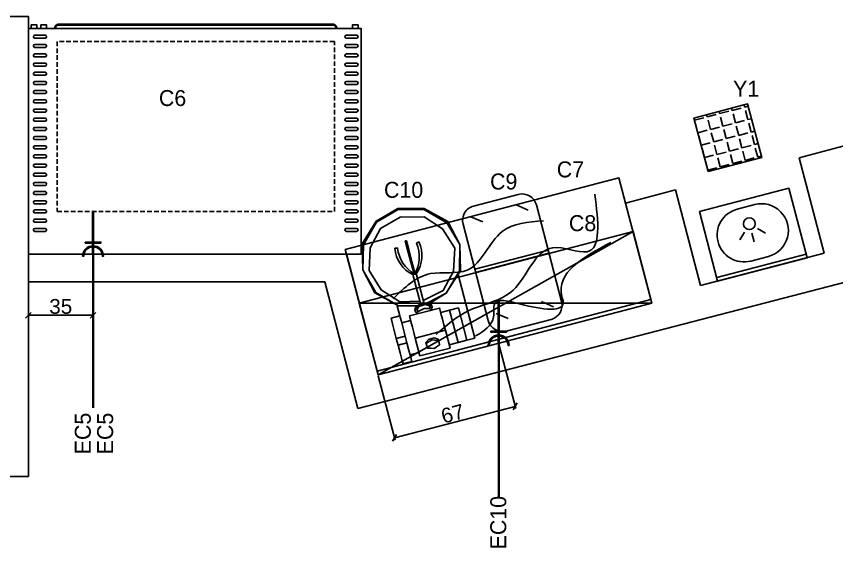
# Model space of a CAD drawing. Header units: millimetres. Extents: x 63882 to 85892, y -58394 to -53173.
# Drawn here: x 70401.2 to 70844.8, y -55427.4 to -55139.9 of the extents above; entities that cross this region are included whole.
import ezdxf
from ezdxf.enums import TextEntityAlignment as Align

# ---------------------------------------------------------------- set-up
doc = ezdxf.new("R2010")
doc.units = ezdxf.units.MM
doc.header["$LTSCALE"] = 5
doc.linetypes.add('DASHED', pattern=[0.75, 0.5, -0.25])
doc.linetypes.add('HIDDENX2', pattern=[19.049999999999997, 12.7, -6.35])
doc.layers.add('ELEKTRİK', color=10, linetype='Continuous')
doc.layers.add('S2000-002 Çizgi', color=7, linetype='Continuous')
doc.layers.add('ELK', color=1, linetype='Continuous', lineweight=35)
doc.styles.get("Standard").update_dxf_attribs({"font": 'arial.ttf'})
doc.styles.add('TAKSİM', font='GOTHIC.TTF', dxfattribs={"height": 20})
doc.dimstyles.new('OLCU50', dxfattribs={"dimtxt": 8, "dimasz": 3, "dimexe": 1.25, "dimexo": 0.625, "dimtad": 1, "dimdec": 0, "dimtxsty": 'Standard', "dimblk": 'OBLIQUE', "dimcen": 2.5, "dimclrd": 256, "dimclre": 251, "dimclrt": 25, "dimadec": 0, "dimazin": 0, "dimtfac": 1, "dimtdec": 0, "dimtmove": 0, "dimatfit": 3, "dimldrblk": 'OBLIQUE', "dimfxl": 1, "dimarcsym": 0})

# ---------------------------------------------------------------- blocks, each defined once
blk = doc.blocks.new('A$C65ED232B')
at = {"layer": 'S2000-002 Çizgi', "linetype": 'ByBlock', "flags": 128}
for points in [[(77.32487262263203, 42.72327071159543), (72.88334490650777, 57.82446494642044), (58.67045621490797, 72.96795944520908), (39.12773426395688, 77.40948716133424), (19.58501231300579, 72.96795944520908), (5.329823357442364, 57.82446494642044), (-9.9019071058e-06, 38.23944273150664), (5.329823357442364, 19.58502632378167), (19.58501231300579, 4.441531824993035), (39.12773426395688, 4.1088678699e-06), (20.47331785623101, 5.32983736821825), (6.218128900667579, 19.58502632378167), (0.8882956413181091, 38.23944273150664), (6.218128900667579, 57.82446494642044), (20.47331785623101, 72.03735363802116), (39.12773426395688, 77.40948716133424), (58.67045621490797, 72.03735363802116), (72.88334490650777, 57.82446494642044), (76.43656707940863, 41.83496516837021)], [(7.106434443892794, 38.23944273150664), (11.54796216001705, 56.04785385997094), (24.02654002913187, 67.595825921896), (40.9043453504073, 72.96795944520908), (57.78215067168275, 67.595825921896), (70.21842827683211, 56.04785385997094)], [(86.25022831884598, 57.82446494642044), (86.25022831884598, 56.93615940319614)], [(112.0110890723717, 57.82446494642044), (112.0110890723717, 56.93615940319614)], [(112.0110890723717, 56.93615940319614), (104.0163391833466, 56.93615940319614), (94.24497820787107, 56.93615940319614), (86.25022831884598, 56.93615940319614)], [(112.0110890723717, 56.93615940319614), (104.0163391833466, 56.93615940319614), (94.24497820787107, 56.93615940319614), (86.25022831884598, 56.93615940319614)], [(76.43656707940863, 38.23944273150664), (77.32487262263203, 40.90435936118228), (78.21317816585724, 43.61157625482064), (80.87809479553289, 44.49988179804495), (79.10148370908244, 44.49988179804495), (77.32487262263203, 43.61157625482064), (76.43656707940863, 40.90435936118228), (75.54826153618342, 38.23944273150664)], [(82.6547058819833, 31.13299838570674), (80.87809479553289, 33.79791501538239), (79.98978925230767, 38.23944273150664), (80.87809479553289, 41.83496516837021), (82.6547058819833, 44.49988179804495)], [(81.7664003387581, 43.61157625482064), (80.87809479553289, 44.49988179804495)], [(82.6547058819833, 25.80316512635636), (83.54301142520853, 25.80316512635636), (87.13853386207118, 25.80316512635636), (91.58006157819545, 25.80316512635636), (96.02158929432152, 25.80316512635636), (100.4631170104458, 25.80316512635636), (100.4631170104458, 49.82971505739533), (114.6760057020474, 49.82971505739533), (100.4631170104458, 49.82971505739533), (96.02158929432152, 49.82971505739533), (91.58006157819545, 49.82971505739533), (87.13853386207118, 49.82971505739533), (83.54301142520853, 49.82971505739533), (82.6547058819833, 49.82971505739533)], [(100.4631170104458, 49.82971505739533), (96.02158929432152, 49.82971505739533), (91.58006157819545, 49.82971505739533), (87.13853386207118, 49.82971505739533), (83.54301142520853, 49.82971505739533), (82.6547058819833, 49.82971505739533), (82.6547058819833, 25.80316512635636), (83.54301142520853, 25.80316512635636), (87.13853386207118, 25.80316512635636), (91.58006157819545, 25.80316512635636), (96.02158929432152, 25.80316512635636), (100.4631170104458, 25.80316512635636)], [(114.6760057020474, 25.80316512635636), (114.6760057020474, 49.82971505739533)], [(70.21842827683211, 21.3616374102312), (57.78215067168275, 9.813665348306131), (40.9043453504073, 4.441531824993035), (24.02654002913187, 9.813665348306131), (11.54796216001705, 21.3616374102312), (7.106434443892794, 38.23944273150664), (7.106434443892794, 39.12774827473186)], [(25.8031511155823, 37.35113718828234), (32.9095954613822, 37.35113718828234), (42.68095643685592, 37.35113718828234), (52.45231741233147, 37.35113718828234), (42.68095643685592, 37.35113718828234), (32.9095954613822, 37.35113718828234), (25.8031511155823, 37.35113718828234), (25.8031511155823, 38.23944273150664)], [(75.54826153618342, 39.12774827473186), (53.34062295555668, 39.12774827473186), (52.45231741233147, 39.12774827473186), (52.45231741233147, 38.23944273150664), (52.45231741233147, 37.35113718828234), (52.45231741233147, 36.46283164505711), (53.34062295555668, 36.46283164505711), (75.54826153618342, 36.46283164505711)], [(75.54826153618342, 37.35113718828234), (75.54826153618342, 38.23944273150664), (76.43656707940863, 34.68622055860669), (77.32487262263203, 32.02130392893196), (79.10148370908244, 31.13299838570674), (80.87809479553289, 31.13299838570674), (78.21317816585724, 32.02130392893196), (77.32487262263203, 34.68622055860669), (76.43656707940863, 38.23944273150664), (76.43656707940863, 37.35113718828234)], [(77.32487262263203, 38.23944273150664), (77.32487262263203, 40.01605381795707), (79.10148370908244, 42.72327071159543), (80.87809479553289, 42.72327071159543)], [(80.87809479553289, 32.90960947215717), (79.10148370908244, 32.90960947215717), (77.32487262263203, 35.57452610183191), (77.32487262263203, 38.23944273150664), (77.32487262263203, 37.35113718828234)], [(79.98978925230767, 38.23944273150664), (79.98978925230767, 37.35113718828234)], [(108.4578668994727, 32.90960947215717), (110.2344779859213, 32.90960947215717), (111.1227835291465, 35.57452610183191), (112.0110890723717, 38.23944273150664), (111.1227835291465, 40.01605381795707), (110.2344779859213, 42.72327071159543), (108.4578668994727, 42.72327071159543), (106.6812558130223, 42.72327071159543), (105.792950269797, 42.72327071159543), (104.0163391833466, 40.01605381795707), (104.0163391833466, 38.23944273150664), (104.0163391833466, 35.57452610183191), (105.792950269797, 32.90960947215717), (106.6812558130223, 32.90960947215717)], [(108.4578668994727, 42.72327071159543), (106.6812558130223, 42.72327071159543), (105.792950269797, 40.01605381795707), (104.9046447265718, 38.23944273150664)], [(106.6812558130223, 32.90960947215717), (105.792950269797, 35.57452610183191), (104.9046447265718, 38.23944273150664), (104.9046447265718, 37.35113718828234)], [(76.43656707940863, 33.79791501538239), (72.88334490650777, 19.58502632378167), (58.67045621490797, 5.32983736821825), (39.12773426395688, 4.1088678699e-06), (58.67045621490797, 4.441531824993035), (72.88334490650777, 19.58502632378167), (76.43656707940863, 32.90960947215717)], [(80.87809479553289, 31.13299838570674), (81.7664003387581, 32.02130392893196)], [(80.87809479553289, 18.69672078055646), (81.7664003387581, 18.69672078055646), (85.36192277562077, 18.69672078055646), (90.69175603497204, 18.69672078055646), (96.90989483754677, 18.69672078055646), (102.2397280968962, 18.69672078055646), (108.4578668994727, 18.69672078055646), (113.7877001588222, 18.69672078055646), (116.4526167884978, 18.69672078055646), (117.3409223317212, 18.69672078055646), (116.4526167884978, 18.69672078055646), (113.7877001588222, 18.69672078055646), (108.4578668994727, 18.69672078055646), (102.2397280968962, 18.69672078055646)], [(96.90989483754677, 11.59027643475656), (96.90989483754677, 18.69672078055646), (90.69175603497204, 18.69672078055646), (85.36192277562077, 18.69672078055646), (81.7664003387581, 18.69672078055646), (80.87809479553289, 18.69672078055646), (80.87809479553289, 11.59027643475656), (81.7664003387581, 11.59027643475656), (85.36192277562077, 11.59027643475656), (90.69175603497204, 11.59027643475656), (96.90989483754677, 11.59027643475656), (102.2397280968962, 11.59027643475656), (108.4578668994727, 11.59027643475656), (113.7877001588222, 11.59027643475656), (116.4526167884978, 11.59027643475656)], [(116.4526167884978, 11.59027643475656), (113.7877001588222, 11.59027643475656), (108.4578668994727, 11.59027643475656), (102.2397280968962, 11.59027643475656), (102.2397280968962, 18.69672078055646), (96.90989483754677, 18.69672078055646)], [(117.3409223317212, 11.59027643475656), (117.3409223317212, 18.69672078055646)], [(80.87809479553289, 11.59027643475656), (81.7664003387581, 11.59027643475656), (85.36192277562077, 11.59027643475656), (90.69175603497204, 11.59027643475656), (96.90989483754677, 11.59027643475656), (102.2397280968962, 11.59027643475656)]]:
    blk.add_lwpolyline(points, dxfattribs=at)
for points in [[(61.3353728445818, 70.26074255157073), (112.0110890723717, 70.26074255157073)], [(112.0110890723717, 70.26074255157073), (112.0110890723717, 64.04260374899604)], [(86.25022831884598, 56.93615940319614), (86.25022831884598, 64.04260374899604), (112.0110890723717, 64.04260374899604), (112.0110890723717, 56.93615940319614), (112.0110890723717, 64.04260374899604), (86.25022831884598, 64.04260374899604)], [(86.25022831884598, 56.93615940319614), (86.25022831884598, 57.82446494642044)], [(112.0110890723717, 56.93615940319614), (112.0110890723717, 57.82446494642044)], [(73.77165044973297, 39.12774827473186), (70.21842827683211, 56.04785385997094)], [(86.25022831884598, 49.82971505739533), (86.25022831884598, 56.93615940319614)], [(112.0110890723717, 56.93615940319614), (112.0110890723717, 49.82971505739533)], [(25.8031511155823, 38.23944273150664), (32.9095954613822, 38.23944273150664), (42.68095643685592, 38.23944273150664), (52.45231741233147, 38.23944273150664), (42.68095643685592, 38.23944273150664), (32.9095954613822, 38.23944273150664)], [(70.21842827683211, 21.3616374102312), (73.77165044973297, 36.46283164505711)], [(108.4578668994727, 32.90960947215717), (106.6812558130223, 32.90960947215717)], [(86.25022831884598, 18.69672078055646), (86.25022831884598, 25.80316512635636)], [(114.6760057020474, 25.80316512635636), (100.4631170104458, 25.80316512635636)], [(112.0110890723717, 25.80316512635636), (112.0110890723717, 18.69672078055646)], [(80.87809479553289, 18.69672078055646), (72.88334490650777, 18.69672078055646)], [(117.3409223317212, 11.59027643475656), (116.4526167884978, 11.59027643475656)]]:
    blk.add_lwpolyline(points, close=True, dxfattribs=at)
for points in [[(52.45231741233147, 39.12774827473277), (52.45231741233147, 37.79895979864978, 0.2351338973318638), (29.59733671516915, 45.42856748967915), (29.25715733243851, 47.39942466044612, -0.2698731416371866)], [(52.45231741233147, 36.47017132256678), (52.45231741233147, 37.79895979864978, -0.2351338973318638), (29.59733671516915, 30.1693521076204), (29.25715733243851, 28.19849493685342, 0.2698731416371866)]]:
    blk.add_lwpolyline(points, format="xyb", close=True, dxfattribs=at)
blk = doc.blocks.new('A$C21B26055')
at = {"layer": 'S2000-002 Çizgi'}
for points in [[(2.355243734229589, 178.3346549010748), (2.355243734229589, 175.27026604813), (0.4387005006283289, 175.27026604813), (0.4387005006283289, 178.3346549010748)], [(124.3552437342296, 179.9999902994896), (124.3552437342296, -9.70051041804254e-06), (2.355243734229589, -9.70051041804254e-06), (2.355243734229589, 179.9999902994896)], [(2.3525182819576, 9.789347863668809), (2.3525182819576, 6.724959010723978), (0.4387005006283289, 6.724959010723978), (0.4387005006283289, 9.789347863668809)], [(2.3525182819576, 4.603462459315779), (2.3525182819576, 1.539073606370948), (0.4387005006283289, 1.539073606370948), (0.4387005006283289, 4.603462459315779)]]:
    blk.add_lwpolyline(points, close=True, dxfattribs=at)
for points in [[(5.967048143473221, 171.9818384443934), (5.967048143473221, 177.476465620508)], [(7.594579482582049, 177.476465620508), (7.594579482582049, 171.9818384443934)], [(10.93379869608907, 171.9818384443934), (10.93379869608907, 177.476465620508)], [(12.56133003518335, 177.476465620508), (12.56133003518335, 171.9818384443934)], [(16.10004593306803, 171.9818384443934), (16.10004593306803, 177.476465620508)], [(17.72757727216231, 177.476465620508), (17.72757727216231, 171.9818384443934)], [(21.06679648566933, 171.9818384443934), (21.06679648566933, 177.476465620508)], [(22.6943278247636, 177.476465620508), (22.6943278247636, 171.9818384443934)], [(26.03354703827063, 171.9818384443934), (26.03354703827063, 177.476465620508)], [(27.6610783773649, 177.476465620508), (27.6610783773649, 171.9818384443934)], [(31.00029759088648, 171.9818384443934), (31.00029759088648, 177.476465620508)], [(32.62782892998075, 177.476465620508), (32.62782892998075, 171.9818384443934)], [(35.96704814347322, 171.9818384443934), (35.96704814347322, 177.476465620508)], [(37.59457948258205, 177.476465620508), (37.59457948258205, 171.9818384443934)], [(40.93379869608907, 171.9818384443934), (40.93379869608907, 177.476465620508)], [(42.56133003518335, 177.476465620508), (42.56133003518335, 171.9818384443934)], [(45.90054924869037, 171.9818384443934), (45.90054924869037, 177.476465620508)], [(47.5280805877992, 177.476465620508), (47.5280805877992, 171.9818384443934)], [(50.86729980129167, 171.9818384443934), (50.86729980129167, 177.476465620508)], [(52.49483114038594, 177.476465620508), (52.49483114038594, 171.9818384443934)], [(55.83405035390751, 171.9818384443934), (55.83405035390751, 177.476465620508)], [(57.46158169300179, 177.476465620508), (57.46158169300179, 171.9818384443934)], [(60.80080090650881, 171.9818384443934), (60.80080090650881, 177.476465620508)], [(62.42833224560309, 177.476465620508), (62.42833224560309, 171.9818384443934)], [(65.76755145911011, 171.9818384443934), (65.76755145911011, 177.476465620508)], [(67.39508279820438, 177.476465620508), (67.39508279820438, 171.9818384443934)], [(70.73430201172596, 171.9818384443934), (70.73430201172596, 177.476465620508)], [(72.36183335082023, 177.476465620508), (72.36183335082023, 171.9818384443934)], [(75.7010525643127, 171.9818384443934), (75.7010525643127, 177.476465620508)], [(77.32858390342153, 177.476465620508), (77.32858390342153, 171.9818384443934)], [(80.66780311692855, 171.9818384443934), (80.66780311692855, 177.476465620508)], [(82.29533445602283, 177.476465620508), (82.29533445602283, 171.9818384443934)], [(85.63455366952985, 171.9818384443934), (85.63455366952985, 177.476465620508)], [(87.26208500863868, 177.476465620508), (87.26208500863868, 171.9818384443934)], [(90.60130422213115, 171.9818384443934), (90.60130422213115, 177.476465620508)], [(92.22883556122542, 177.476465620508), (92.22883556122542, 171.9818384443934)], [(95.568054774747, 171.9818384443934), (95.568054774747, 177.476465620508)], [(97.19558611384127, 177.476465620508), (97.19558611384127, 171.9818384443934)], [(100.5348053273483, 171.9818384443934), (100.5348053273483, 177.476465620508)], [(102.1623366664426, 177.476465620508), (102.1623366664426, 171.9818384443934)], [(105.5015558799496, 171.9818384443934), (105.5015558799496, 177.476465620508)], [(107.1290872190439, 177.476465620508), (107.1290872190439, 171.9818384443934)], [(110.4683064325654, 171.9818384443934), (110.4683064325654, 177.476465620508)], [(112.0958377716597, 177.476465620508), (112.0958377716597, 171.9818384443934)], [(5.967048143473221, 9.018142154571251), (5.967048143473221, 3.52351497845666)], [(7.594579482582049, 3.52351497845666), (7.594579482582049, 9.018142154571251)], [(10.93379869608907, 9.018142154571251), (10.93379869608907, 3.52351497845666)], [(12.56133003518335, 3.52351497845666), (12.56133003518335, 9.018142154571251)], [(16.10004593306803, 9.018142154571251), (16.10004593306803, 3.52351497845666)], [(17.72757727216231, 3.52351497845666), (17.72757727216231, 9.018142154571251)], [(21.06679648566933, 9.018142154571251), (21.06679648566933, 3.52351497845666)], [(22.6943278247636, 3.52351497845666), (22.6943278247636, 9.018142154571251)], [(26.03354703827063, 9.018142154571251), (26.03354703827063, 3.52351497845666)], [(27.6610783773649, 3.52351497845666), (27.6610783773649, 9.018142154571251)], [(31.00029759088648, 9.018142154571251), (31.00029759088648, 3.52351497845666)], [(32.62782892998075, 3.52351497845666), (32.62782892998075, 9.018142154571251)], [(35.96704814347322, 9.018142154571251), (35.96704814347322, 3.52351497845666)], [(37.59457948258205, 3.52351497845666), (37.59457948258205, 9.018142154571251)], [(40.93379869608907, 9.018142154571251), (40.93379869608907, 3.52351497845666)], [(42.56133003518335, 3.52351497845666), (42.56133003518335, 9.018142154571251)], [(45.90054924869037, 9.018142154571251), (45.90054924869037, 3.52351497845666)], [(47.5280805877992, 3.52351497845666), (47.5280805877992, 9.018142154571251)], [(50.86729980129167, 9.018142154571251), (50.86729980129167, 3.52351497845666)], [(52.49483114038594, 3.52351497845666), (52.49483114038594, 9.018142154571251)], [(55.83405035390751, 9.018142154571251), (55.83405035390751, 3.52351497845666)], [(57.46158169300179, 3.52351497845666), (57.46158169300179, 9.018142154571251)], [(60.80080090650881, 9.018142154571251), (60.80080090650881, 3.52351497845666)], [(62.42833224560309, 3.52351497845666), (62.42833224560309, 9.018142154571251)], [(65.76755145911011, 9.018142154571251), (65.76755145911011, 3.52351497845666)], [(67.39508279820438, 3.52351497845666), (67.39508279820438, 9.018142154571251)], [(70.73430201172596, 9.018142154571251), (70.73430201172596, 3.52351497845666)], [(72.36183335082023, 3.52351497845666), (72.36183335082023, 9.018142154571251)], [(75.7010525643127, 9.018142154571251), (75.7010525643127, 3.52351497845666)], [(77.32858390342153, 3.52351497845666), (77.32858390342153, 9.018142154571251)], [(80.66780311692855, 9.018142154571251), (80.66780311692855, 3.52351497845666)], [(82.29533445602283, 3.52351497845666), (82.29533445602283, 9.018142154571251)], [(85.63455366952985, 9.018142154571251), (85.63455366952985, 3.52351497845666)], [(87.26208500863868, 3.52351497845666), (87.26208500863868, 9.018142154571251)], [(90.60130422213115, 9.018142154571251), (90.60130422213115, 3.52351497845666)], [(92.22883556122542, 3.52351497845666), (92.22883556122542, 9.018142154571251)], [(95.568054774747, 9.018142154571251), (95.568054774747, 3.52351497845666)], [(97.19558611384127, 3.52351497845666), (97.19558611384127, 9.018142154571251)], [(100.5348053273483, 9.018142154571251), (100.5348053273483, 3.52351497845666)], [(102.1623366664426, 3.52351497845666), (102.1623366664426, 9.018142154571251)], [(105.5015558799496, 9.018142154571251), (105.5015558799496, 3.52351497845666)], [(107.1290872190439, 3.52351497845666), (107.1290872190439, 9.018142154571251)], [(110.4683064325654, 9.018142154571251), (110.4683064325654, 3.52351497845666)], [(112.0958377716597, 3.52351497845666), (112.0958377716597, 9.018142154571251)]]:
    blk.add_lwpolyline(points, dxfattribs=at)
at = {"layer": 'S2000-002 Çizgi', "linetype": 'HIDDENX2', "ltscale": 10}
for points in [[(2.355243734229589, 14.74122991471086), (2.355243734229589, 14.23420537309721), (2.000241253655986, 14.23420537309721, -0.4142135623730946), (0.0002412536559859291, 16.23420537309721), (0.0002412536559859291, 164.7504100466758, -0.4142135623730951), (2.000241253655986, 166.7504100466758), (2.355243734229589, 166.7504100466758), (2.355243734229589, 166.2433855050622)], [(2.355243734229589, 14.74122991471086, -0.472506555550589), (0.5002412536559859, 16.23420537309721), (0.5002412536559859, 164.7504100466758, -0.4725065555507726), (2.355243734229589, 166.2433855050622)]]:
    blk.add_lwpolyline(points, format="xyb", dxfattribs=at)
at = {"layer": 'S2000-002 Çizgi', "linetype": 'DASHED'}
blk.add_lwpolyline([(9.355243734229589, 165.4923077098792), (9.355243734229589, 15.49230770987924), (101.3552437342296, 15.49230770987924), (101.3552437342296, 165.4923077098792)], close=True, dxfattribs=at)
at = {"layer": 'S2000-002 Çizgi'}
for centre, start, end in [((6.780813813034911, 177.476465620508), 0, 180), ((11.74756436563621, 177.476465620508), 0, 180), ((16.91381160260062, 177.476465620508), 0, 180), ((21.88056215521647, 177.476465620508), 0, 180), ((26.84731270781776, 177.476465620508), 0, 180), ((31.81406326041906, 177.476465620508), 0, 180), ((36.78081381303491, 177.476465620508), 0, 180), ((41.74756436563621, 177.476465620508), 0, 180), ((46.71431491823751, 177.476465620508), 0, 180), ((51.68106547085335, 177.476465620508), 0, 180), ((56.6478160234401, 177.476465620508), 0, 180), ((61.61456657605595, 177.476465620508), 0, 180), ((66.58131712865725, 177.476465620508), 0, 180), ((71.54806768125854, 177.476465620508), 0, 180), ((76.5148182338744, 177.476465620508), 0, 180), ((81.48156878647569, 177.476465620508), 0, 180), ((86.44831933907699, 177.476465620508), 0, 180), ((91.41506989169284, 177.476465620508), 0, 180), ((96.38182044427958, 177.476465620508), 0, 180), ((101.3485709968954, 177.476465620508), 0, 180), ((106.3153215494967, 177.476465620508), 0, 180), ((111.282072102098, 177.476465620508), 0, 180), ((6.780813813034911, 171.9818384443934), 180, 0), ((11.74756436563621, 171.9818384443934), 180, 0), ((16.91381160260062, 171.9818384443934), 180, 0), ((21.88056215521647, 171.9818384443934), 180, 0), ((26.84731270781776, 171.9818384443934), 180, 0), ((31.81406326041906, 171.9818384443934), 180, 0), ((36.78081381303491, 171.9818384443934), 180, 0), ((41.74756436563621, 171.9818384443934), 180, 0), ((46.71431491823751, 171.9818384443934), 180, 0), ((51.68106547085335, 171.9818384443934), 180, 0), ((56.6478160234401, 171.9818384443934), 180, 0), ((61.61456657605595, 171.9818384443934), 180, 0), ((66.58131712865725, 171.9818384443934), 180, 0), ((71.54806768125854, 171.9818384443934), 180, 0), ((76.5148182338744, 171.9818384443934), 180, 0), ((81.48156878647569, 171.9818384443934), 180, 0), ((86.44831933907699, 171.9818384443934), 180, 0), ((91.41506989169284, 171.9818384443934), 180, 0), ((96.38182044427958, 171.9818384443934), 180, 0), ((101.3485709968954, 171.9818384443934), 180, 0), ((106.3153215494967, 171.9818384443934), 180, 0), ((111.282072102098, 171.9818384443934), 180, 0), ((6.780813813034911, 9.018142154571251), 0, 180), ((11.74756436563621, 9.018142154571251), 0, 180), ((16.91381160260062, 9.018142154571251), 0, 180), ((21.88056215521647, 9.018142154571251), 0, 180), ((26.84731270781776, 9.018142154571251), 0, 180), ((31.81406326041906, 9.018142154571251), 0, 180), ((36.78081381303491, 9.018142154571251), 0, 180), ((41.74756436563621, 9.018142154571251), 0, 180), ((46.71431491823751, 9.018142154571251), 0, 180), ((51.68106547085335, 9.018142154571251), 0, 180), ((56.6478160234401, 9.018142154571251), 0, 180), ((61.61456657605595, 9.018142154571251), 0, 180), ((66.58131712865725, 9.018142154571251), 0, 180), ((71.54806768125854, 9.018142154571251), 0, 180), ((76.5148182338744, 9.018142154571251), 0, 180), ((81.48156878647569, 9.018142154571251), 0, 180), ((86.44831933907699, 9.018142154571251), 0, 180), ((91.41506989169284, 9.018142154571251), 0, 180), ((96.38182044427958, 9.018142154571251), 0, 180), ((101.3485709968954, 9.018142154571251), 0, 180), ((106.3153215494967, 9.018142154571251), 0, 180), ((111.282072102098, 9.018142154571251), 0, 180), ((6.780813813034911, 3.52351497845666), 180, 0), ((11.74756436563621, 3.52351497845666), 180, 0), ((16.91381160260062, 3.52351497845666), 180, 0), ((21.88056215521647, 3.52351497845666), 180, 0), ((26.84731270781776, 3.52351497845666), 180, 0), ((31.81406326041906, 3.52351497845666), 180, 0), ((36.78081381303491, 3.52351497845666), 180, 0), ((41.74756436563621, 3.52351497845666), 180, 0), ((46.71431491823751, 3.52351497845666), 180, 0), ((51.68106547085335, 3.52351497845666), 180, 0), ((56.6478160234401, 3.52351497845666), 180, 0), ((61.61456657605595, 3.52351497845666), 180, 0), ((66.58131712865725, 3.52351497845666), 180, 0), ((71.54806768125854, 3.52351497845666), 180, 0), ((76.5148182338744, 3.52351497845666), 180, 0), ((81.48156878647569, 3.52351497845666), 180, 0), ((86.44831933907699, 3.52351497845666), 180, 0), ((91.41506989169284, 3.52351497845666), 180, 0), ((96.38182044427958, 3.52351497845666), 180, 0), ((101.3485709968954, 3.52351497845666), 180, 0), ((106.3153215494967, 3.52351497845666), 180, 0), ((111.282072102098, 3.52351497845666), 180, 0)]:
    blk.add_arc(centre, 0.8137656695489567, start, end, dxfattribs=at)
blk = doc.blocks.new('A$C44ED2BE3')
for p, q in [((5.099107109184843, 64.76101785004721), (10.66870315285632, 60.43239183031255)), ((30.47052468580659, 64.76101785004721), (36.04012072947808, 60.43239183031255)), ((-0.0002182291354984045, 36.71220026563969), (40.9997817708645, 36.71220026563969)), ((-0.0002182291354984045, 35.00000049444498), (40.9997817708645, 35.00000049444498)), ((5.099107109184843, 10.65426601894433), (10.66870315285632, 6.32563999920967)), ((30.47052468580659, 10.65426601894433), (36.04012072947808, 6.32563999920967))]:
    blk.add_line(p, q)
blk.add_lwpolyline([(7.999781770864502, 4.944449756294489e-07), (32.9997817708645, 4.944449756294489e-07, 0.414213562373095), (40.9997817708645, 8.000000494444976), (40.9997817708645, 62.00000049444498, 0.414213562373095), (32.9997817708645, 70.00000049444498), (7.999781770864502, 70.00000049444498, 0.414213562373095), (-0.0002182291354984045, 62.00000049444498), (-0.0002182291354984045, 8.000000494444976, 0.414213562373095)], format="xyb", close=True)
blk = doc.blocks.new('A$C23AD12AD')
at = {"layer": 'S2000-002 Çizgi'}
for p, q in [((5.0972521421e-06, 39.00000862800153), (50.00000509725214, 39.00000862800153)), ((5.0972521421e-06, 37.00000862800152), (50.00000509725214, 37.00000862800152)), ((20.08218720556033, 33.00000862800152), (29.91782298894396, 33.00000862800152)), ((25.53216975001124, 18.48011730142025), (25.5321697500076, 23.48011730142025)), ((21.86375666794629, 16.9606108504413), (18.32822276201477, 20.49614475638009)), ((29.20058283207254, 16.9606108504413), (32.73611673800406, 20.49614475637282)), ((5.0972503232e-06, 8.6280015239e-06), (50.00000509725214, 8.6280015239e-06)), ((20.08218720556033, 4.000008628001523), (29.91782298894396, 4.000008627997885))]:
    blk.add_line(p, q, dxfattribs=at)
blk.add_lwpolyline([(5.0972503232e-06, 8.6280015239e-06), (50.00000509725214, 8.6280015239e-06), (50.00000509725214, 39.00000862800153), (5.0972503232e-06, 39.00000862800153)], close=True, dxfattribs=at)
blk.add_circle((25.53216975000942, 13.29219776838363), 3.187919533039531, dxfattribs=at)
for centre, start, end in [((20.08218720555851, 18.50000862800152), 90, 270), ((29.91782298894213, 18.50000862800152), 270, 90)]:
    blk.add_arc(centre, 14.5, start, end, dxfattribs=at)
blk = doc.blocks.new('A$C50025146')
at = {"layer": 'ELEKTRİK'}
for points in [[(16.0258407970905, 9.846670621633166), (16.5885051934838, 9.846670621633166), (16.5885051934838, 1.406704675742731), (16.0258407970905, 1.406704675742731)], [(6.940050297998823e-05, 5.345355450490388), (6.940050297998823e-05, 5.908019846885509), (22.50664525620232, 5.908019846885509), (22.50664525620232, 5.345355450490388)]]:
    blk.add_hatch(color=256, dxfattribs=at).paths.add_polyline_path(points)
h = blk.add_hatch(color=256, dxfattribs=at)
edge = h.paths.add_edge_path()
edge.add_line((23.70435837441619, 11.25333161261187), (23.70435837441619, 10.69066721622039))
edge.add_ellipse((23.70435837441619, 5.626687648689767), major_axis=(3.580774291992597, -3.580774291992606), ratio=0.9999999999999413, start_angle=134.9999999999983, end_angle=314.9999999999983)
edge.add_line((23.70435837441619, 0.5627080811555061), (23.70435837441619, 4.368476402305532e-05))
edge.add_ellipse((23.70435837441619, 5.626687648689767), major_axis=(3.978638102213783, 3.978638102213774), ratio=0.9999999999999128, start_angle=45.0000000000025, end_angle=225.0000000000025, ccw=False)
for points, elevation in [([(16.0258407970905, 1.406704675742731), (16.0258407970905, 9.846670621633166), (16.5885051934838, 9.846670621633166), (16.5885051934838, 1.406704675742731)], 4.791194770819646e-08), ([(6.940050297998823e-05, 5.908019846885509), (22.50664525620232, 5.908019846885509), (22.50664525620232, 5.345355450490388), (6.940050297998823e-05, 5.345355450490388)], 4.794507297291503e-08)]:
    blk.add_lwpolyline(points, close=True, dxfattribs=dict(at, elevation=elevation))
at = {"layer": 'ELEKTRİK', "elevation": 4.798666618537076e-08}
blk.add_lwpolyline([(23.70435837441437, 4.368476402305532e-05), (23.70435837441619, 0.5627080811555061, -0.9999999999999944), (23.70435837441619, 10.69066721622039), (23.70435837441619, 11.25333161261187, 0.9999999999999944)], format="xyb", close=True, dxfattribs=at)
blk = doc.blocks.new('_Oblique')
at = {"color": 0, "linetype": 'ByBlock', "lineweight": -2}
blk.add_line((-0.5, -0.5), (0.5, 0.5), dxfattribs=at)
blk = doc.blocks.new('*D113')
at = {"color": 251, "lineweight": -2, "ltscale": 5, "transparency": 16777216}
for p, q in [((70407.69010668408, -55284.13734068835), (70407.69010668408, -55302.89263336458)), ((70442.64605966907, -55284.13734068835), (70442.64605966907, -55302.89263336458))]:
    blk.add_line(p, q, dxfattribs=at)
at = {"lineweight": -2, "ltscale": 5, "transparency": 16777216}
blk.add_line((70407.69010668408, -55301.64263336458), (70442.64605966907, -55301.64263336458), dxfattribs=at)
at = {"layer": 'Defpoints', "color": 0, "ltscale": 5, "transparency": 16777216}
for p in [(70407.69010668408, -55283.51234068835), (70442.64605966907, -55283.51234068835), (70442.64605966907, -55301.64263336458)]:
    blk.add_point(p, dxfattribs=at)
at = {"lineweight": -2, "ltscale": 5, "transparency": 16777216, "xscale": 3, "yscale": 3, "zscale": 3, "rotation": 180}
blk.add_blockref('_Oblique', (70407.69010668408, -55301.64263336458), dxfattribs=at)
at = {"lineweight": -2, "ltscale": 5, "transparency": 16777216, "xscale": 3, "yscale": 3, "zscale": 3}
blk.add_blockref('_Oblique', (70442.64605966907, -55301.64263336458), dxfattribs=at)
at = {"color": 25, "ltscale": 5, "transparency": 16777216, "insert": (70425.16808317657, -55296.93032094985), "char_height": 8, "attachment_point": 5}
blk.add_mtext('35', dxfattribs=at)
blk = doc.blocks.new('*D114')
at = {"color": 251, "lineweight": -2, "ltscale": 5, "transparency": 16777216}
for p, q in [((70662.17676923788, -55317.34437379116), (70671.28045440331, -55352.16325750916)), ((70596.91871423693, -55334.40663207746), (70606.02239940237, -55369.22551579546))]:
    blk.add_line(p, q, dxfattribs=at)
at = {"lineweight": -2, "ltscale": 5, "transparency": 16777216}
blk.add_line((70670.96426049211, -55350.95390999479), (70605.70620549117, -55368.01616828109), dxfattribs=at)
at = {"layer": 'Defpoints', "color": 0, "ltscale": 5, "transparency": 16777216}
for p in [(70662.01867228228, -55316.73970003397), (70596.76061728132, -55333.80195832027), (70605.70620549117, -55368.01616828109)]:
    blk.add_point(p, dxfattribs=at)
at = {"lineweight": -2, "ltscale": 5, "transparency": 16777216, "xscale": 3, "yscale": 3, "zscale": 3}
for p, rotation in [((70670.96426049211, -55350.95390999479), 14.65245065766253), ((70605.70620549117, -55368.01616828109), 194.6524506576625)]:
    blk.add_blockref('_Oblique', p, dxfattribs=dict(at, rotation=rotation))
at = {"color": 25, "ltscale": 5, "transparency": 16777216, "insert": (70637.14391958842, -55354.92862026968), "char_height": 8, "attachment_point": 5, "rotation": 14.652450657662502}
blk.add_mtext('67', dxfattribs=at)

msp = doc.modelspace()

# ---------------------------------------------------------------- hatches: boundary and pattern name
h = msp.add_hatch()
h.set_pattern_fill('ANGLE', color=256, scale=0.9999999999999998, angle=14.65245065767429)
h.set_pattern_definition([(14.65245065767428, (-4768.44495237402, -22104.00592631195), (-1.766891575792816, 6.75783391031419), [5.079999999999997, -1.904999999999999]), (104.6524506576697, (-4768.44495237402, -22104.00592631195), (-6.75783391031419, -1.766891575792816), [5.079999999999991, -1.904999999999998])])
h.paths.add_polyline_path([(70804.26288372636, -55216.36303539935), (70796.67422985751, -55187.3386950544), (70767.64988951258, -55194.92734892324), (70775.23854338142, -55223.95168926819)])

# ---------------------------------------------------------------- linework, layer by layer
for p, q in [((70394.69010668408, -55139.94588501011), (70407.69010668408, -55139.94588501011)), ((70407.69010668408, -55139.94588501011), (70407.69010668408, -55268.51234068835)), ((70824.46463293406, -55216.38440743616), (70851.554017256, -55209.30166382525)), ((70837.99773233346, -55268.14448105131), (70824.46463293406, -55216.38440743616)), ((70730.61926581874, -55240.92105494536), (70757.70865014069, -55233.83831133446)), ((70757.70865014069, -55233.83831133446), (70771.24174954009, -55285.59838494961)), ((70744.78475304054, -55295.09982358926), (70730.61926581874, -55240.92105494536)), ((70734.66654788211, -55256.40070312933), (70596.76061728134, -55333.80195832028)), ((70407.69010668408, -55388.94984068835), (70407.69010668408, -55268.51234068835)), ((70407.69010668408, -55268.51234068835), (70579.69010668408, -55268.51234068835)), ((70579.68614607648, -55268.49719254415), (70596.76061728134, -55333.80195832028)), ((70771.24174954009, -55285.59838494961), (70837.99773233346, -55268.14448105131)), ((70407.69010668408, -55283.51234068835), (70568.08683223595, -55283.51234068835)), ((70568.08683223595, -55283.51234068835), (70585.89605401056, -55352.11651152473)), ((70585.89605401056, -55352.11651152473), (70854.99645109783, -55282.31431166764)), ((70586.6424121229, -55295.10283786035), (70744.78475304056, -55295.09982358926)), ((70596.76061728134, -55333.80195832028), (70744.78475304054, -55295.09982358926)), ((68949.75538010242, -55388.94984068835), (70407.69010668408, -55388.94984068835))]:
    msp.add_line(p, q)
for points in [[(70775.23854338142, -55223.95168926819), (70804.26288372636, -55216.36303539935), (70796.67422985751, -55187.3386950544), (70767.64988951258, -55194.92734892324)], [(70596.76061728134, -55333.80195832028), (70744.78475304056, -55295.09982358926), (70727.07789401329, -55227.37636278439), (70579.05375825409, -55266.07849751541)], [(70596.76061728134, -55333.80195832028), (70744.78475304056, -55295.09982358926), (70734.66654788211, -55256.40070312933), (70586.6424121229, -55295.10283786035)], [(70596.25470702341, -55331.86700229728), (70744.27884278263, -55293.16486756626), (70744.78475304056, -55295.09982358926), (70596.76061728134, -55333.80195832028)]]:
    msp.add_lwpolyline(points, close=True)
for points in [[(70628.16012704103, -55312.0610547863), (70645.9658621916, -55299.0836790547), (70669.83227680008, -55288.05219963219), (70691.23400283419, -55265.13699398223), (70709.82130527079, -55267.25738345809), (70714.0516596096, -55236.14197808756)], [(70604.93805673967, -55292.73964151309), (70625.10578349883, -55279.14470353731), (70645.0419388457, -55277.21056253578), (70663.83052912976, -55256.41083029972), (70686.2713823018, -55250.54348361002)], [(70722.63419671184, -55262.21116136383), (70696.2377037168, -55291.55670614172), (70696.85485855343, -55293.91713953791), (70673.96438110036, -55295.67096541185), (70659.6834414877, -55295.56617438058), (70659.22358052086, -55302.49525164402), (70649.56226361956, -55312.83884312813)]]:
    msp.add_spline(points, degree=3)
at = {"layer": 'ELK', "color": 1}
for p, q in [((70442.6460596691, -55351.76498707055), (70442.64605966907, -55268.51234068835)), ((70662.01867228231, -55399.99234641618), (70662.01867228228, -55316.73970003398))]:
    msp.add_line(p, q, dxfattribs=at)

# ---------------------------------------------------------------- block references
for name, p, rotation in [('A$C21B26055', (70407.69011638459, -55144.15709695412), 270), ('A$C44ED2BE3', (70658.417613603, -55312.30329832577), 14.6524506576664)]:
    msp.add_blockref(name, p, dxfattribs=dict(rotation=rotation))
at = {"layer": 'ELEKTRİK', "rotation": 270}
for p in [(70437.0193720204, -55246.00569543213, -4.794507297291816e-08), (70656.3919846336, -55294.23305477776, -4.794507297291816e-08)]:
    msp.add_blockref('A$C50025146', p, dxfattribs=at)
at = {"layer": 'S2000-002 Çizgi', "rotation": 194.652450657671}
msp.add_blockref('A$C23AD12AD', (70818.94144394372, -55232.81590269123), dxfattribs=at)
at = {"layer": 'S2000-002 Çizgi', "xscale": 0.7, "yscale": 0.7, "zscale": 0.7, "rotation": 284.6524506576622}
msp.add_blockref('A$C65ED232B', (70581.64092809708, -55250.58854624967), dxfattribs=at)

# ---------------------------------------------------------------- texts
at = {"style": 'TAKSİM'}
for s, p in [('Y1', (70795.86808531714, -55183.43264390418)), ('C6', (70485.64691243164, -55188.43837856756)), ('C7', (70700.8274156615, -55227.04418480241)), ('C9', (70664.73703236273, -55233.60121000934)), ('C10', (70610.60146808528, -55238.10916817159)), ('C8', (70707.38928607282, -55256.14099193399))]:
    msp.add_text(s, height=8.64, dxfattribs=at).set_placement(p, align=Align.CENTER)
at = {"layer": 'ELK', "color": 1, "style": 'TAKSİM'}
for s, p in [('EC5', (70441.41748503919, -55365.63613171264)), ('EC5', (70453.48834984929, -55365.63613171264)), ('EC10', (70666.11210601678, -55413.86349105827))]:
    msp.add_text(s, height=8.64, rotation=90, dxfattribs=at).set_placement(p, align=Align.CENTER)

# ---------------------------------------------------------------- dimensions: what is measured, and where the dimension line sits
at = {"ltscale": 5}
dim = msp.add_linear_dim(base=(70442.64605966907, -55301.64263336458), p1=(70407.69010668408, -55283.51234068835), p2=(70442.64605966907, -55283.51234068835), dimstyle='OLCU50', dxfattribs=at)
dim.commit()
dim.dimension.update_dxf_attribs({"geometry": '*D113', "text_midpoint": (70425.16808317657, -55296.93032094985)})
dim = msp.add_aligned_dim(p1=(70662.01867228228, -55316.73970003398), p2=(70596.76061728134, -55333.80195832028), distance=35.36432823711164, dimstyle='OLCU50', dxfattribs=at)
dim.commit()
dim.dimension.update_dxf_attribs({"geometry": '*D114', "text_midpoint": (70637.14391958842, -55354.92862026968)})

doc.saveas('drawing.dxf')
